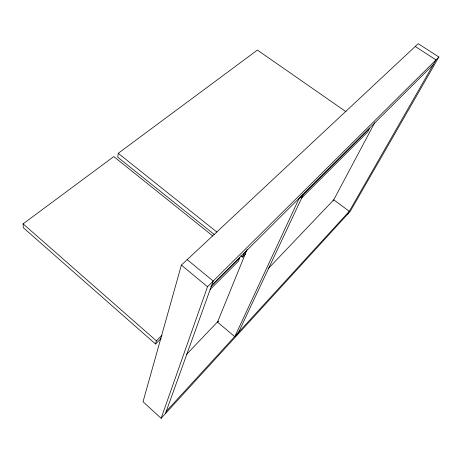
<?xml version="1.0" encoding="UTF-8"?>
<svg xmlns="http://www.w3.org/2000/svg" width="462" height="462" viewBox="0 0 462 462"><rect width="100%" height="100%" fill="white"/><g stroke="black" fill="none" stroke-linecap="round" stroke-linejoin="round"><path stroke-width="0.69" d="M346.073 111.764L257.403 50.075L118.237 153.292L117.775 157.23L214.403 234.609M212.826 236.018L113.791 156.589L23.1 223.856L23.296 227.691L155.538 344.023L156.399 340.858L161.995 335.279M181.387 265.084L143.029 401.755L161.128 418.306L350.254 211.307L438.9 57.005L418.197 43.694L181.387 265.084L207.507 286.74L161.128 418.306M165.402 413.623L213.219 281.075L187.208 259.644M240.812 255.752L242.498 257.103L243.896 253.638L246.442 251.097M303.401 194.329L238.38 332.75L234.788 336.677L217.515 322.124L247.101 249.434M234.788 336.677L298.978 198.735L369.721 128.211L367.792 131.861L301.576 198.048M333.142 200.964L374.734 122.684M347.661 214.149L435.995 59.893L415.217 46.483M166.21 411.382L349.289 211.307L333.755 199.809L268.208 268.653M186.273 354.706L218.052 321.327M217.515 322.124L218.428 321.165M155.538 344.023L161.134 338.427M209.967 289.616L238.456 261.14L239.836 257.686L210.834 286.59M242.498 257.103L245.553 254.048M211.631 285.47L433.298 64.599M207.507 286.74L438.9 57.005M118.237 153.292L216.851 232.04M23.1 223.856L156.399 340.858"/></g></svg>
